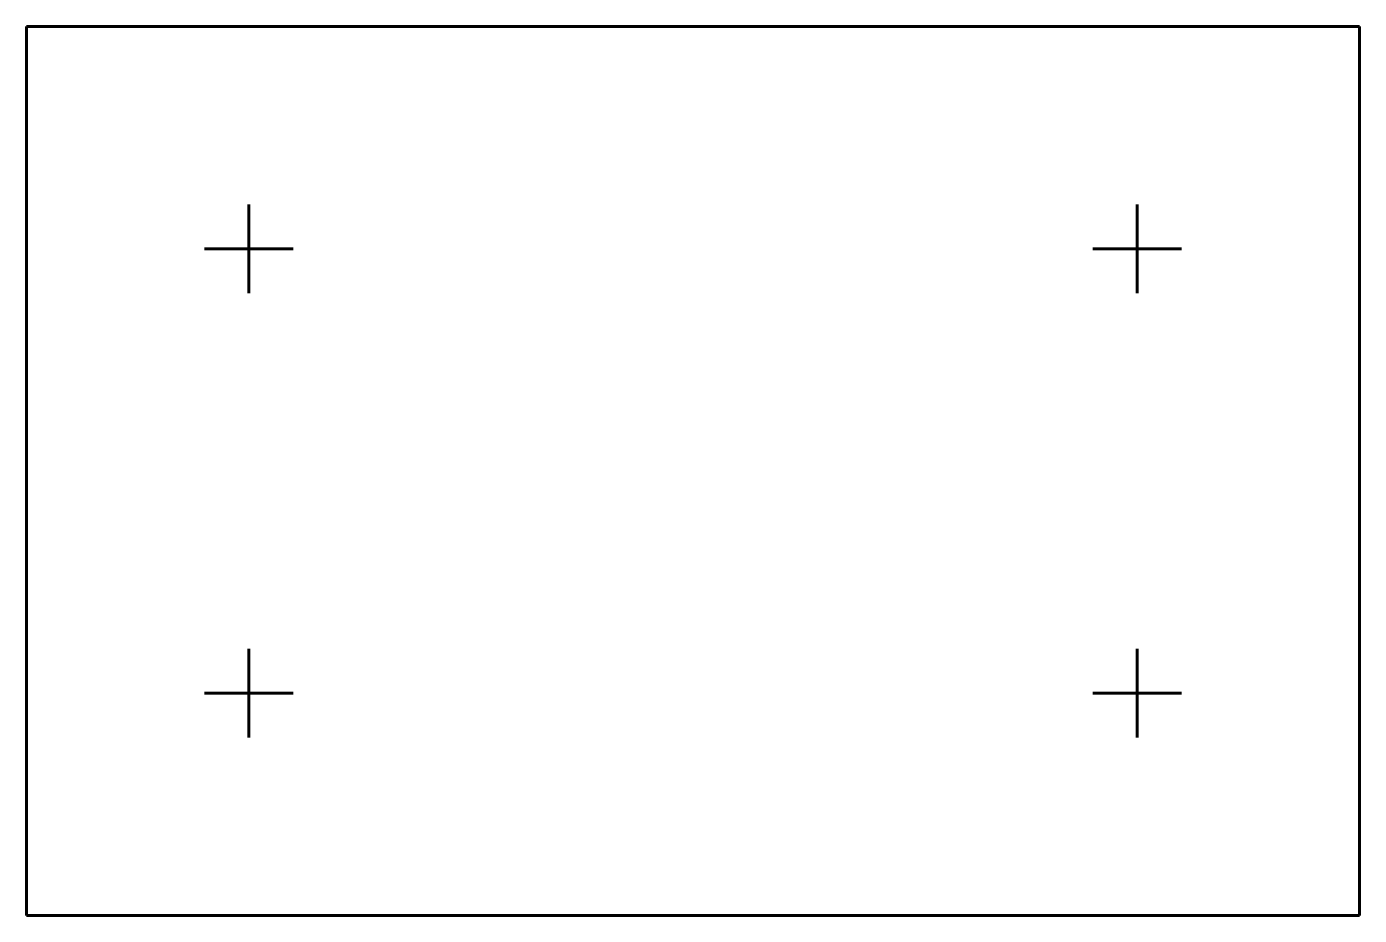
# Model space of a CAD drawing. Header units: millimetres. Extents: x -75 to 75, y -50 to 50.
import ezdxf

# ---------------------------------------------------------------- set-up
doc = ezdxf.new("R2010")
doc.units = ezdxf.units.MM
doc.linetypes.add('K5LT_BASIC', pattern=[0])

msp = doc.modelspace()

# ---------------------------------------------------------------- linework, layer by layer
at = {"color": 150, "linetype": 'K5LT_BASIC', "lineweight": 60, "true_color": 0x0080ff}
for p, q in [((75, 50), (-75, 50)), ((-75, 50), (-75, -50)), ((75, -50), (75, 50)), ((-50, 30), (-50, 20)), ((50, 30), (50, 20)), ((-55, 25), (-45, 25)), ((45, 25), (55, 25)), ((-50, -20), (-50, -30)), ((50, -30), (50, -20)), ((-55, -25), (-45, -25)), ((45, -25), (55, -25)), ((-75, -50), (75, -50))]:
    msp.add_line(p, q, dxfattribs=at)

doc.saveas('drawing.dxf')
